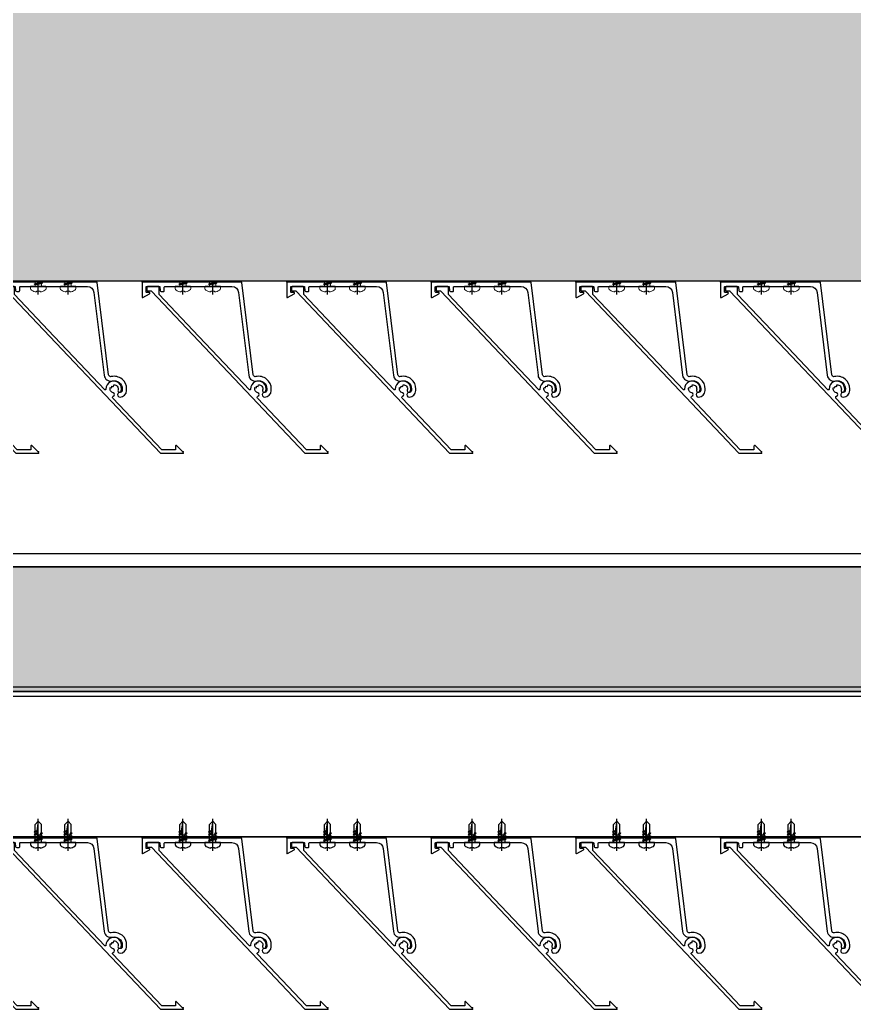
# Model space of a CAD drawing. Header units: millimetres. Extents: x 2519235 to 7246330, y 25937 to 201821.
# Drawn here: x 2743535.2 to 2743910.2, y 105068.1 to 105512.9 of the extents above; entities that cross this region are included whole.
import ezdxf
from ezdxf.xclip import XClip

# ---------------------------------------------------------------- set-up
doc = ezdxf.new("R2010")
doc.units = ezdxf.units.MM
doc.header["$XCLIPFRAME"] = 0
doc.set_wipeout_variables(frame=1)
doc.linetypes.add('CENTER', pattern=[50.8, 31.75, -6.35, 6.35, -6.35])
for name, color, linetype in [('000 - EXISTING_CANOPY_MAIN_COLOR_1', 7, 'Continuous'), ('010 - ASPG_ACCESSORIES_MAIN_COLOR_1', 7, 'Continuous'), ('010 - ASPG_ACCESSORIES_MAIN_COLOR_251', 7, 'Continuous'), ('010 - ASPG_EXTR_DEF_SUB', 7, 'Continuous'), ('010 - ASPG_EXTR_MAIN_COLOR_2', 7, 'Continuous'), ('010 - ASPG_FLASHING_HATCH_', 7, 'Continuous'), ('010 - ASPG_FLASHING_MAIN_COLOR_4', 7, 'Continuous'), ('010 - ASPG_FLASHING_WIPEOUT_', 7, 'Continuous'), ('010 - ASPG_FRAMING_MAIN_COLOR_2', 7, 'Continuous'), ('010 - ASPG_FRAMING_SUB_COLOR_2', 7, 'Continuous'), ('010 - ASPG_FRAMING_WIPEOUT_', 7, 'Continuous'), ('Center Line', 7, 'CENTER'), ('Xref-PLAN-106.940$0$_PP-Dim', 7, 'Continuous')]:
    doc.layers.add(name, color=color, linetype=linetype)
doc.layers.add('SCREW', color=7, linetype='Continuous', lineweight=5)
pattern_1 = [(0, (0, 0), (3.96875, 7.9375), [0, -7.9375])]

# ---------------------------------------------------------------- blocks, each defined once
blk = doc.blocks.new('Xref-PLAN-106.940')
at = {"layer": 'Xref-PLAN-106.940$0$_PP-Dim', "color": 7}
for p, q in [((140694.18, 10358.39), (145669.18, 10358.39)), ((140694.18, 10058.39), (145669.18, 10058.39))]:
    blk.add_line(p, q, dxfattribs=at)
blk = doc.blocks.new('A$C53fc0519')
at = {"layer": '000 - EXISTING_CANOPY_MAIN_COLOR_1', "color": 7}
for p, q in [((27292.24, -13400), (27364.87, -13400)), ((27367.24, -13400), (27439.87, -13400)), ((27442.24, -13400), (27514.87, -13400)), ((27517.24, -13400), (27589.87, -13400)), ((27592.24, -13400), (27664.87, -13400)), ((26750.24, -13475), (28150.24, -13475))]:
    blk.add_line(p, q, dxfattribs=at)
blk = doc.blocks.new('A$C6d15e31b')
at = {"color": 7}
blk.add_blockref('Xref-PLAN-106.940', (-135619.34, -23258.4), dxfattribs=at)
at = {"layer": '000 - EXISTING_CANOPY_MAIN_COLOR_1', "color": 7}
blk.add_blockref('A$C53fc0519', (-18300, -52.14), dxfattribs=at)
blk = doc.blocks.new('PZG35-9D5')
at = {"layer": 'Center Line', "color": 7}
blk.add_line((0, 3.73), (0, -10.53), dxfattribs=at)
at = {"layer": 'SCREW', "color": 7}
for p, q in [((-1.4, 0), (-1.4, -1.09)), ((1.4, 0), (1.4, -0.59)), ((-1.85, -1.4), (1.85, -0.9)), ((-1.85, -1.4), (-1.4, -1.09)), ((-1.85, -1.4), (-1.4, -1.71)), ((-1.85, -2.7), (1.85, -2.2)), ((-1.85, -2.7), (-1.4, -2.39)), ((-1.85, -2.7), (-1.4, -3.01)), ((-1.85, -4), (-1.4, -3.69)), ((-1.85, -4), (-0.99, -3.88)), ((-1.85, -4), (-1.4, -4.31)), ((-1.4, -1.09), (1.4, -0.59)), ((-1.4, -1.71), (1.4, -1.21)), ((-1.4, -1.71), (-1.4, -2.39)), ((-1.4, -2.39), (1.4, -1.89)), ((-1.4, -3.01), (1.4, -2.51)), ((-1.4, -3.01), (-1.4, -3.69)), ((-1.4, -3.69), (-0.84, -3.59)), ((-1.4, -4.31), (-1.18, -4.27)), ((-1.4, -4.31), (-1.4, -8.1)), ((0.56, -3.34), (1.4, -3.19)), ((0.71, -3.65), (1.85, -3.5)), ((0.71, -3.93), (1.4, -3.81)), ((1.85, -0.9), (1.4, -0.59)), ((1.85, -0.9), (1.4, -1.21)), ((1.4, -1.21), (1.4, -1.89)), ((1.85, -2.2), (1.4, -1.89)), ((1.85, -2.2), (1.4, -2.51)), ((1.4, -2.51), (1.4, -3.19)), ((1.85, -3.5), (1.4, -3.19)), ((1.85, -3.5), (1.4, -3.81)), ((1.4, -3.81), (1.4, -4.49)), ((0, -9.5), (-1.4, -8.1)), ((0, -9.5), (1.4, -8.1)), ((0.71, -4.61), (1.4, -4.49)), ((0.71, -4.95), (1.85, -4.8)), ((0.71, -5.23), (1.4, -5.11)), ((1.85, -4.8), (1.4, -4.49)), ((1.85, -4.8), (1.4, -5.11)), ((1.4, -5.11), (1.4, -8.1))]:
    blk.add_line(p, q, dxfattribs=at)
blk.add_lwpolyline([(0, -9.5), (0.71, -5.23), (0.71, -3.6, 0.417657), (0.41, -3.3, 0.108102), (-0.84, -3.59), (-1.4, -4.7)], format="xyb", dxfattribs=at)
blk = doc.blocks.new('*U2951')
at = {"layer": 'SCREW', "color": 7}
blk.add_lwpolyline([(3.03, 1.78, 0.09906), (0.8, 2.55), (0.8, 2.27), (-0.8, 2.27), (-0.8, 2.55, 0.09906), (-3.03, 1.78, 0.266588), (-3.5, 0.96), (-3.5, 0.2, 0.414214), (-3.3, 0), (3.3, 0, 0.414214), (3.5, 0.2), (3.5, 0.96, 0.266588)], format="xyb", close=True, dxfattribs=at)
blk.add_blockref('PZG35-9D5', (0, 0), dxfattribs=at)
blk = doc.blocks.new('*U2950')
at = {"color": 7}
blk.add_point((0, 0), dxfattribs=at)
at = {"layer": '010 - ASPG_ACCESSORIES_MAIN_COLOR_1', "color": 7}
blk.add_lwpolyline([(-39.7, -0.6, 0.414214), (-40, -0.9), (-40, -7.37, 0.57735), (-39.65, -7.57), (-36.64, -5.83, 0.767327), (-36.79, -5.3), (-37.9, -5.3, -0.414214), (-38.2, -5), (-38.2, -2.8, -0.414214), (-38, -2.6), (-32.18, -2.6, -0.388879), (-31.98, -2.78), (-31.85, -4.34, 0.388879), (-31.35, -4.8), (-30.3, -4.8, 0.414214), (-30, -4.5), (-30, -2.9, -0.414214), (-29.7, -2.6), (0.41, -2.6, -0.378969), (3.39, -5.24), (7.95, -42.52, 0.446593), (11.62, -45.08, -0.489802), (16.08, -48.68), (16.06, -49.36, -0.18248), (15.8, -50.02, -0.267949), (15.33, -50.17, 1.122115), (15.1, -52.34, 0.405004), (18.06, -49.4), (18.08, -48.72, 0.489805), (11.16, -43.13, -0.446597), (9.94, -42.28), (4.87, -0.85, 0.364176), (4.57, -0.6)], format="xyb", close=True, dxfattribs=at)
at = {"layer": '010 - ASPG_EXTR_DEF_SUB', "color": 7}
for p in [(-40, -0.5), (43.44, -76.9), (43.44, -77.5)]:
    blk.add_point(p, dxfattribs=at)
at = {"layer": '010 - ASPG_EXTR_MAIN_COLOR_2', "color": 7}
blk.add_lwpolyline([(11.37, -48.15), (11.47, -47.44), (12.18, -47.56), (12.29, -46.79, -0.535538), (14.19, -49.17, 0.991572), (15.66, -49.58, 1.157025), (8.79, -48.77, -0.688558), (8.27, -48.99), (-17.14, -22.17), (-32.34, -6.13), (-32.34, -2.9, 0.414312), (-32.64, -2.6), (-37.54, -2.6, 0.414116), (-37.84, -2.9), (-37.84, -4.3, 0.414214), (-37.54, -4.6), (-35.99, -4.6, -0.205895), (-35.77, -4.69), (33.23, -77.5), (43.14, -77.5, 0.668179), (43.36, -76.99), (40.52, -74.15, 0.668179), (40.01, -74.36), (40.01, -76), (33.87, -76), (11.86, -52.78, -0.558354), (12.08, -51.95, 0.766275), (12.04, -50.39, -0.438583), (10.71, -48.05)], format="xyb", close=True, dxfattribs=at)
at = {"layer": 'SCREW', "color": 7, "rotation": 180}
for p in [(-21.65, -2.5), (-8.24, -2.5)]:
    blk.add_blockref('*U2951', p, dxfattribs=at)
blk = doc.blocks.new('*U2121')
at = {"color": 7}
blk.add_wipeout([(1304, 4), (60, 4), (60, 69.3), (1304, 69.3)], dxfattribs=at).dxf.layer = '010 - ASPG_FRAMING_WIPEOUT_'
at = {"layer": '010 - ASPG_FRAMING_MAIN_COLOR_2', "color": 7}
blk.add_lwpolyline([(1274, 69.3), (90, 69.3), (90, 6), (1274, 6)], close=True, dxfattribs=at)
at = {"layer": '010 - ASPG_FRAMING_SUB_COLOR_2', "color": 7}
for points in [[(1304, 4), (60, 4), (60, 69.3), (1304, 69.3)], [(60, 2), (60, 4), (1304, 4), (1304, 2)]]:
    blk.add_lwpolyline(points, close=True, dxfattribs=at)
at = {"color": 7, "xscale": -1, "rotation": 180}
for p in [(555, 69.3), (620, 69.3), (685, 69.3), (750, 69.3), (815, 69.3), (880, 69.3), (945, 69.3)]:
    blk.add_blockref('*U2950', p, dxfattribs=at)
blk = doc.blocks.new('W-1-PP17-ENT1_REV02_20260416-153151_PP17_ENT1_ASPG_MAIN_UPPL')
at = {"color": 7, "xscale": -0.9999999999999998, "rotation": 179.9999999999999}
blk.add_blockref('*U2121', (8401, -13248), dxfattribs=at)
blk = doc.blocks.new('*U2955')
at = {"color": 7}
blk.add_wipeout([(0, 69.3), (1528.54, 69.3), (1649.84, -52), (0, -52)], dxfattribs=at).dxf.layer = '010 - ASPG_FLASHING_WIPEOUT_'
at = {"layer": '010 - ASPG_FLASHING_HATCH_'}
h = blk.add_hatch(dxfattribs=at)
h.set_pattern_fill('DOTS', scale=0.1)
h.set_pattern_definition(pattern_1)
h.paths.add_polyline_path([(0, 69.3), (1528.54, 69.3), (1649.84, -52), (0, -52)])
at = {"layer": '010 - ASPG_FLASHING_MAIN_COLOR_4', "color": 7}
blk.add_lwpolyline([(0, 69.3), (1528.54, 69.3), (1649.84, -52), (0, -52)], close=True, dxfattribs=at)
blk = doc.blocks.new('W-1-PP17-ENT1_REV03_20260621-000232_LOPF_FLASHING')
at = {"color": 7, "xscale": -1, "rotation": 180}
blk.add_blockref('*U2955', (8401, -13248), dxfattribs=at)
blk = doc.blocks.new('PZG35-9D5SUB')
at = {"layer": '010 - ASPG_ACCESSORIES_MAIN_COLOR_251', "color": 7}
for p, q in [((-1.4, 0), (-1.4, -1.09)), ((0, 3.73), (0, -10.53)), ((1.4, 0), (1.4, -0.59)), ((-1.85, -1.4), (1.85, -0.9)), ((-1.85, -1.4), (-1.4, -1.09)), ((-1.85, -1.4), (-1.4, -1.71)), ((-1.85, -2.7), (1.85, -2.2)), ((-1.85, -2.7), (-1.4, -2.39)), ((-1.85, -2.7), (-1.4, -3.01)), ((-1.85, -4), (-1.4, -3.69)), ((-1.85, -4), (-0.99, -3.88)), ((-1.85, -4), (-1.4, -4.31)), ((-1.4, -1.09), (1.4, -0.59)), ((-1.4, -1.71), (1.4, -1.21)), ((-1.4, -1.71), (-1.4, -2.39)), ((-1.4, -2.39), (1.4, -1.89)), ((-1.4, -3.01), (1.4, -2.51)), ((-1.4, -3.01), (-1.4, -3.69)), ((-1.4, -3.69), (-0.84, -3.59)), ((-1.4, -4.31), (-1.18, -4.27)), ((-1.4, -4.31), (-1.4, -8.1)), ((0.56, -3.34), (1.4, -3.19)), ((0.71, -3.65), (1.85, -3.5)), ((0.71, -3.93), (1.4, -3.81)), ((1.85, -0.9), (1.4, -0.59)), ((1.85, -0.9), (1.4, -1.21)), ((1.4, -1.21), (1.4, -1.89)), ((1.85, -2.2), (1.4, -1.89)), ((1.85, -2.2), (1.4, -2.51)), ((1.4, -2.51), (1.4, -3.19)), ((1.85, -3.5), (1.4, -3.19)), ((1.85, -3.5), (1.4, -3.81)), ((1.4, -3.81), (1.4, -4.49)), ((0, -9.5), (-1.4, -8.1)), ((0, -9.5), (1.4, -8.1)), ((0.71, -4.61), (1.4, -4.49)), ((0.71, -4.95), (1.85, -4.8)), ((0.71, -5.23), (1.4, -5.11)), ((1.85, -4.8), (1.4, -4.49)), ((1.85, -4.8), (1.4, -5.11)), ((1.4, -5.11), (1.4, -8.1))]:
    blk.add_line(p, q, dxfattribs=at)
blk.add_lwpolyline([(0, -9.5), (0.71, -5.23), (0.71, -3.6, 0.417657), (0.41, -3.3, 0.108102), (-0.84, -3.59), (-1.4, -4.7)], format="xyb", dxfattribs=at)
blk = doc.blocks.new('*U3457')
at = {"layer": '010 - ASPG_ACCESSORIES_MAIN_COLOR_251', "color": 7}
blk.add_lwpolyline([(3.03, 1.78, 0.09906), (0.8, 2.55), (0.8, 2.27), (-0.8, 2.27), (-0.8, 2.55, 0.09906), (-3.03, 1.78, 0.266588), (-3.5, 0.96), (-3.5, 0.2, 0.414214), (-3.3, 0), (3.3, 0, 0.414214), (3.5, 0.2), (3.5, 0.96, 0.266588)], format="xyb", close=True, dxfattribs=at)
at = {"layer": 'SCREW', "color": 7}
blk.add_blockref('PZG35-9D5SUB', (0, 0), dxfattribs=at)
blk = doc.blocks.new('*U3456')
at = {"color": 7}
blk.add_point((0, 0), dxfattribs=at)
at = {"layer": '010 - ASPG_ACCESSORIES_MAIN_COLOR_251', "color": 7}
for points in [[(-39.7, -0.6, 0.414214), (-40, -0.9), (-40, -7.37, 0.57735), (-39.65, -7.57), (-36.64, -5.83, 0.767327), (-36.79, -5.3), (-37.9, -5.3, -0.414214), (-38.2, -5), (-38.2, -2.8, -0.414214), (-38, -2.6), (-32.18, -2.6, -0.388879), (-31.98, -2.78), (-31.85, -4.34, 0.388879), (-31.35, -4.8), (-30.3, -4.8, 0.414214), (-30, -4.5), (-30, -2.9, -0.414214), (-29.7, -2.6), (0.41, -2.6, -0.378969), (3.39, -5.24), (7.95, -42.52, 0.446593), (11.62, -45.08, -0.489802), (16.08, -48.68), (16.06, -49.36, -0.18248), (15.8, -50.02, -0.267949), (15.33, -50.17, 1.122115), (15.1, -52.34, 0.405004), (18.06, -49.4), (18.08, -48.72, 0.489805), (11.16, -43.13, -0.446597), (9.94, -42.28), (4.87, -0.85, 0.364176), (4.57, -0.6)], [(11.37, -48.15), (11.47, -47.44), (12.18, -47.56), (12.29, -46.79, -0.535538), (14.19, -49.17, 0.991572), (15.66, -49.58, 1.157025), (8.79, -48.77, -0.688558), (8.27, -48.99), (-17.14, -22.17), (-32.34, -6.13), (-32.34, -2.9, 0.414312), (-32.64, -2.6), (-37.54, -2.6, 0.414116), (-37.84, -2.9), (-37.84, -4.3, 0.414214), (-37.54, -4.6), (-35.99, -4.6, -0.205895), (-35.77, -4.69), (33.23, -77.5), (43.14, -77.5, 0.668179), (43.36, -76.99), (40.52, -74.15, 0.668179), (40.01, -74.36), (40.01, -76), (33.87, -76), (11.86, -52.78, -0.558354), (12.08, -51.95, 0.766275), (12.04, -50.39, -0.438583), (10.71, -48.05)]]:
    blk.add_lwpolyline(points, format="xyb", close=True, dxfattribs=at)
at = {"layer": '010 - ASPG_EXTR_DEF_SUB', "color": 7}
for p in [(-40, -0.5), (43.44, -76.9), (43.44, -77.5)]:
    blk.add_point(p, dxfattribs=at)
at = {"layer": 'SCREW', "color": 7, "rotation": 180}
for p in [(-21.65, -2.5), (-8.24, -2.5)]:
    blk.add_blockref('*U3457', p, dxfattribs=at)
blk = doc.blocks.new('*U3435')
at = {"color": 7}
blk.add_wipeout([(1304, 4), (60, 4), (60, 69.3), (1304, 69.3)], dxfattribs=at).dxf.layer = '010 - ASPG_FRAMING_WIPEOUT_'
at = {"layer": '010 - ASPG_ACCESSORIES_MAIN_COLOR_251', "color": 7}
for points in [[(1304, 4), (60, 4), (60, 69.3), (1304, 69.3)], [(1274, 69.3), (90, 69.3), (90, 6), (1274, 6)], [(60, 2), (60, 4), (1304, 4), (1304, 2)]]:
    blk.add_lwpolyline(points, close=True, dxfattribs=at)
at = {"color": 7, "xscale": -1, "rotation": 180}
for p in [(555, 69.3), (620, 69.3), (685, 69.3), (750, 69.3), (815, 69.3), (880, 69.3), (945, 69.3)]:
    blk.add_blockref('*U3456', p, dxfattribs=at)
blk = doc.blocks.new('W-1-PP17-ENT1_REV02_20260416-153151_PP17_ENT1_ASPG_MAIN_LOPLSUB')
at = {"color": 7, "xscale": -1, "rotation": 180}
blk.add_blockref('*U3435', (8401, -13498), dxfattribs=at)
blk = doc.blocks.new('*U3466')
at = {"color": 7}
blk.add_wipeout([(0, -52), (2924, -52), (2924, -58), (0, -58)], dxfattribs=at).dxf.layer = '010 - ASPG_FLASHING_WIPEOUT_'
at = {"layer": '010 - ASPG_ACCESSORIES_MAIN_COLOR_251'}
h = blk.add_hatch(dxfattribs=at)
h.set_pattern_fill('DOTS', scale=0.5)
h.set_pattern_definition([(0, (0, 0), (19.84375, 39.6875), [0, -39.6875])])
h.paths.add_polyline_path([(0, -52), (2924, -52), (2924, -58), (0, -58)])
at = {"layer": '010 - ASPG_ACCESSORIES_MAIN_COLOR_251', "color": 7}
blk.add_lwpolyline([(0, -52), (2924, -52), (2924, -58), (0, -58)], close=True, dxfattribs=at)
at = {"color": 7}
blk.add_wipeout([(0, 69.3), (2924, 69.3), (2924, -52), (0, -52)], dxfattribs=at).dxf.layer = '010 - ASPG_FLASHING_WIPEOUT_'
at = {"layer": '010 - ASPG_ACCESSORIES_MAIN_COLOR_251'}
h = blk.add_hatch(dxfattribs=at)
h.set_pattern_fill('DOTS', scale=0.1)
h.set_pattern_definition(pattern_1)
h.paths.add_polyline_path([(0, 69.3), (2924, 69.3), (2924, -52), (0, -52)])
at = {"layer": '010 - ASPG_ACCESSORIES_MAIN_COLOR_251', "color": 7}
blk.add_lwpolyline([(0, 69.3), (2924, 69.3), (2924, -52), (0, -52)], close=True, dxfattribs=at)
blk = doc.blocks.new('W-1-PP17-ENT1_REV04_20260821-163228มนตร์เพลงราคาบาวSUB')
at = {"color": 7, "rotation": 180}
blk.add_blockref('*U3466', (9825, -13498), dxfattribs=at)

msp = doc.modelspace()

# ---------------------------------------------------------------- block references
at = {"color": 7}
msp.add_blockref('A$C6d15e31b', (2734544.161, 118712.942), dxfattribs=at)

# ---------------------------------------------------------------- next in the draw order: block references
at = {"layer": '010 - ASPG_ACCESSORIES_MAIN_COLOR_251', "color": 7}
msp.add_blockref('W-1-PP17-ENT1_REV04_20260821-163228มนตร์เพลงราคาบาวSUB', (2734544.161, 118712.942), dxfattribs=at)

# ---------------------------------------------------------------- next in the draw order: block references
ref = msp.add_blockref('W-1-PP17-ENT1_REV02_20260416-153151_PP17_ENT1_ASPG_MAIN_LOPLSUB', (2734544.161, 118712.942), dxfattribs=at)
XClip(ref).set_block_clipping_path([(-8153.1819314193, -13647.8428663971), (10088.6582331769, -13200)])

# ---------------------------------------------------------------- next in the draw order: block references
at = {"color": 7}
msp.add_blockref('W-1-PP17-ENT1_REV02_20260416-153151_PP17_ENT1_ASPG_MAIN_UPPL', (2734544.161, 118712.942), dxfattribs=at)

# ---------------------------------------------------------------- next in the draw order: block references
msp.add_blockref('W-1-PP17-ENT1_REV03_20260621-000232_LOPF_FLASHING', (2734544.161, 118712.942), dxfattribs=at)

doc.saveas('drawing.dxf')
